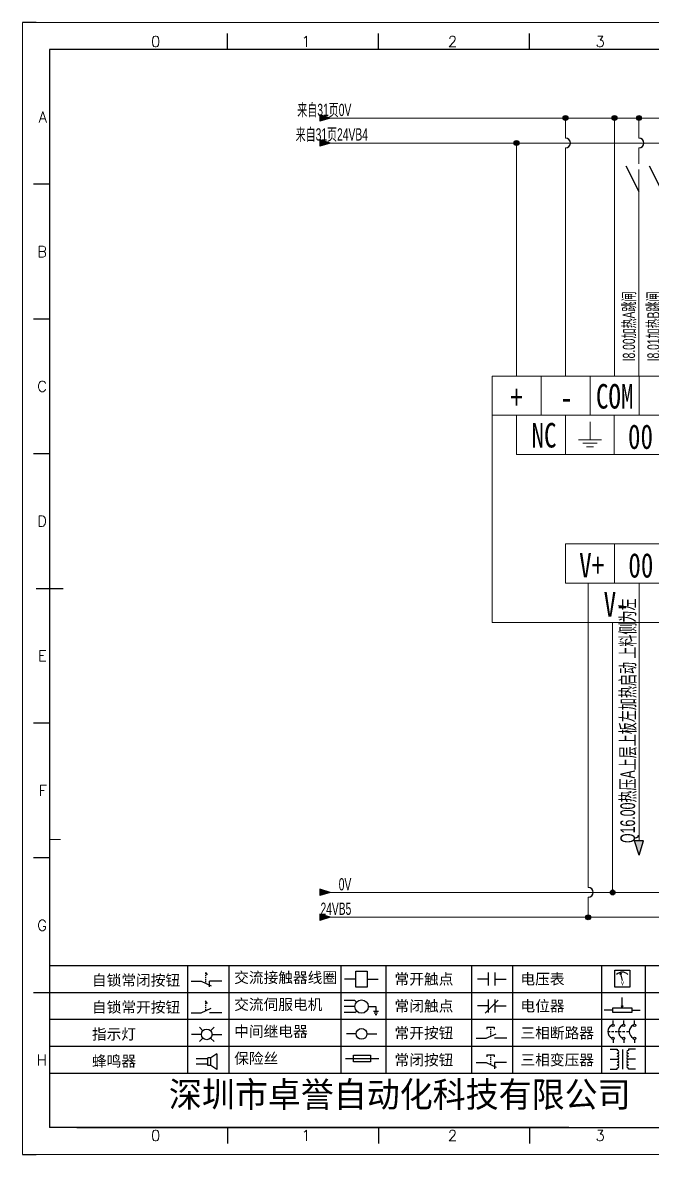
# Model space of a CAD drawing. Extents: x 38255 to 47052, y -6758 to -3353.
# Drawn here: x 39146.9 to 39275.4, y -5110.6 to -4879.6 of the extents above; entities that cross this region are included whole.
import ezdxf
from ezdxf.enums import TextEntityAlignment as Align

# ---------------------------------------------------------------- set-up
doc = ezdxf.new("R2010")
doc.units = 0
doc.header["$MEASUREMENT"] = 0
doc.layers.add('AE_BOR', color=1, linetype='Continuous')
doc.layers.add('Dimension', color=3, linetype='Continuous', lineweight=13)
doc.layers.add('frame', color=7, linetype='Continuous', lineweight=15)
doc.styles.add('WD', font='romans.shx', dxfattribs={"bigfont": 'gbcbig.shx'})
doc.styles.add('宋体', font='', dxfattribs={"width": 0.75})
doc.styles.add('样式 8', font='arial.ttf')
doc.styles.add('汉字', font='')
doc.styles.get('宋体').set_extended_font_data('SimSun')
doc.styles.get('汉字').set_extended_font_data('新宋体')

# ---------------------------------------------------------------- blocks, each defined once
blk = doc.blocks.new('*U34')
at = {"linetype": 'ByBlock'}
for p, q in [((-1909.23, -780.45), (-1909.23, -780.67)), ((-1909.23, -780.45), (-1908.92, -780.84)), ((-1909.23, -780.84), (-1909.23, -781.05)), ((-1911.92, -782.07), (-1910.06, -782.07)), ((-1910.06, -782.07), (-1908.18, -782.88)), ((-1909.23, -781.23), (-1909.23, -781.44)), ((-1909.23, -781.61), (-1909.23, -781.83)), ((-1909.23, -782), (-1909.23, -782.21)), ((-1909.23, -782.38), (-1909.23, -782.43)), ((-1908.52, -783.07), (-1908.52, -782.07)), ((-1906.25, -782.07), (-1908.52, -782.07))]:
    blk.add_line(p, q, dxfattribs=at)
blk = doc.blocks.new('*U36')
at = {"linetype": 'ByBlock'}
for p, q in [((-1908.88, -791.17), (-1909.23, -790.71)), ((-1909.23, -790.71), (-1909.23, -790.92)), ((-1909.23, -791.09), (-1909.23, -791.31)), ((-1909.23, -791.48), (-1909.23, -791.69)), ((-1911.92, -792.89), (-1910.06, -792.89)), ((-1910.06, -792.89), (-1908.18, -792.08)), ((-1909.23, -791.86), (-1909.23, -792.08)), ((-1909.23, -792.25), (-1909.23, -792.47)), ((-1906.25, -792.89), (-1908.52, -792.89))]:
    blk.add_line(p, q, dxfattribs=at)
blk = doc.blocks.new('蜂鸣器')
at = {"linetype": 'ByBlock'}
for p, q in [((-1907.17, -795.53), (-1908.25, -796.26)), ((-1907.17, -795.53), (-1907.17, -798.41)), ((-1908.8, -796.48), (-1911.01, -796.48)), ((-1908.8, -797.46), (-1911.01, -797.46)), ((-1908.25, -796.26), (-1908.8, -796.26)), ((-1908.8, -797.68), (-1908.8, -796.26)), ((-1908.25, -797.68), (-1908.8, -797.68)), ((-1908.25, -797.68), (-1908.25, -796.26)), ((-1907.17, -798.41), (-1908.25, -797.68))]:
    blk.add_line(p, q, dxfattribs=at)
blk = doc.blocks.new('指示灯')
at = {"linetype": 'ByBlock'}
for p, q in [((-1854.25, -776.92), (-1856.06, -776.92)), ((-1854.62, -775.59), (-1853.97, -776.23)), ((-1851.9, -775.59), (-1852.54, -776.23)), ((-1852.26, -776.92), (-1850.45, -776.92)), ((-1854.62, -778.25), (-1853.97, -777.61)), ((-1851.9, -778.25), (-1852.54, -777.61))]:
    blk.add_line(p, q, dxfattribs=at)
blk.add_circle((-1853.26, -776.92), 0.992, dxfattribs=at)
blk = doc.blocks.new('交流接触器线圈')
at = {"linetype": 'ByBlock'}
for p, q in [((-1880.82, -781.77), (-1882.87, -781.77)), ((-1878.72, -781.77), (-1876.67, -781.77))]:
    blk.add_line(p, q, dxfattribs=at)
blk.add_lwpolyline([(-1880.82, -780.28), (-1878.72, -780.28), (-1878.72, -783.26), (-1880.82, -783.26)], close=True, dxfattribs=at)
blk = doc.blocks.new('交流伺服电机')
at = {"linetype": 'ByBlock'}
for p, q in [((-1880.97, -785.75), (-1882.94, -785.75)), ((-1880.97, -786.85), (-1882.94, -786.85)), ((-1880.97, -785.75), (-1880.65, -786.03)), ((-1878.49, -786.85), (-1877.07, -786.85)), ((-1877.07, -786.85), (-1877.07, -787.72)), ((-1880.97, -787.94), (-1882.94, -787.94)), ((-1880.97, -787.94), (-1880.65, -787.67)), ((-1877.54, -787.72), (-1876.59, -787.72)), ((-1877.38, -788.01), (-1876.75, -788.01)), ((-1877.23, -788.29), (-1876.9, -788.29))]:
    blk.add_line(p, q, dxfattribs=at)
blk.add_circle((-1879.73, -786.85), 1.24, dxfattribs=at)
blk = doc.blocks.new('中间继电器')
at = {"linetype": 'ByBlock'}
for p, q in [((-1880.72, -791.92), (-1882.54, -791.92)), ((-1878.74, -791.92), (-1876.92, -791.92))]:
    blk.add_line(p, q, dxfattribs=at)
blk.add_circle((-1879.73, -791.92), 0.992, dxfattribs=at)
blk = doc.blocks.new('保险丝')
at = {"linetype": 'ByBlock'}
blk.add_line((-1882.72, -796.49), (-1876.55, -796.49), dxfattribs=at)
blk.add_lwpolyline([(-1881.2, -795.86), (-1878.06, -795.86), (-1878.06, -797.12), (-1881.2, -797.12)], close=True, dxfattribs=at)
blk = doc.blocks.new('常开按钮')
at = {"linetype": 'ByBlock'}
for p, q in [((-1910.06, -787.73), (-1908.18, -786.93)), ((-1909.9, -785.68), (-1908.56, -785.68)), ((-1909.9, -785.68), (-1909.9, -786.07)), ((-1909.23, -785.68), (-1909.23, -785.89)), ((-1909.23, -786.06), (-1909.23, -786.28)), ((-1909.23, -786.45), (-1909.23, -786.67)), ((-1909.23, -786.84), (-1909.23, -787.05)), ((-1909.23, -787.22), (-1909.23, -787.38)), ((-1908.56, -785.68), (-1908.56, -786.07)), ((-1911.92, -787.73), (-1910.06, -787.73)), ((-1906.25, -787.73), (-1908.52, -787.73))]:
    blk.add_line(p, q, dxfattribs=at)
blk = doc.blocks.new('常开触点')
at = {"linetype": 'ByBlock'}
for p, q in [((-1853.82, -782.99), (-1853.82, -780.56)), ((-1852.6, -782.99), (-1852.6, -780.56)), ((-1853.82, -781.77), (-1855.88, -781.77)), ((-1852.6, -781.77), (-1850.55, -781.77))]:
    blk.add_line(p, q, dxfattribs=at)
blk = doc.blocks.new('常闭触点')
at = {"linetype": 'ByBlock'}
for p, q in [((-1853.82, -786.77), (-1855.88, -786.77)), ((-1852.01, -785.66), (-1854.43, -788.1)), ((-1853.82, -787.99), (-1853.82, -785.56)), ((-1852.6, -787.99), (-1852.6, -785.56)), ((-1852.6, -786.77), (-1850.55, -786.77))]:
    blk.add_line(p, q, dxfattribs=at)
blk = doc.blocks.new('常闭按钮')
at = {"linetype": 'ByBlock'}
for p, q in [((-1854.11, -790.83), (-1852.77, -790.83)), ((-1854.11, -790.83), (-1854.11, -791.22)), ((-1853.44, -790.83), (-1853.44, -791.04)), ((-1853.44, -791.21), (-1853.44, -791.43)), ((-1853.44, -791.6), (-1853.44, -791.82)), ((-1852.77, -790.83), (-1852.77, -791.22)), ((-1856.13, -792.28), (-1854.28, -792.28)), ((-1854.28, -792.28), (-1852.4, -793.09)), ((-1853.44, -791.99), (-1853.44, -792.2)), ((-1853.44, -792.37), (-1853.44, -792.53)), ((-1850.47, -792.28), (-1852.73, -792.28)), ((-1852.73, -792.28), (-1852.73, -793.43))]:
    blk.add_line(p, q, dxfattribs=at)
blk = doc.blocks.new('电压表')
at = {"linetype": 'ByBlock'}
for p, q in [((-1814.84, -780.75), (-1814.91, -781.13)), ((-1814.6, -781.05), (-1814.91, -781.13)), ((-1814.84, -780.75), (-1814.46, -782.26)), ((-1814.84, -780.75), (-1814.6, -781.05))]:
    blk.add_line(p, q, dxfattribs=at)
blk.add_lwpolyline([(-1815.84, -780.34), (-1813.07, -780.34), (-1813.07, -783.49), (-1815.84, -783.49)], close=True, dxfattribs=at)
blk.add_arc((-1814.46, -782.26), 1.56, 46.8313, 133.1687, dxfattribs=at)
at = {"linetype": 'ByBlock', "insert": (-1814.7, -782.39), "char_height": 0.75, "width": 0.6768, "attachment_point": 1}
blk.add_mtext('V', dxfattribs=at)
blk = doc.blocks.new('电位器')
at = {"linetype": 'ByBlock'}
for p, q in [((-1814.45, -787.3), (-1814.45, -785.39)), ((-1814.45, -787.3), (-1814.62, -786.96)), ((-1814.62, -786.96), (-1814.27, -786.96)), ((-1814.45, -787.3), (-1814.27, -786.96)), ((-1816.21, -787.75), (-1817.79, -787.75)), ((-1812.68, -787.75), (-1811.1, -787.75))]:
    blk.add_line(p, q, dxfattribs=at)
blk.add_lwpolyline([(-1816.21, -787.3), (-1812.68, -787.3), (-1812.68, -788.2), (-1816.21, -788.2)], close=True, dxfattribs=at)
blk = doc.blocks.new('三相断路器')
at = {"linetype": 'ByBlock'}
for p, q in [((-1816.17, -790.33), (-1816.17, -789.7)), ((-1814.17, -790.33), (-1814.17, -789.7)), ((-1812.18, -790.33), (-1812.18, -789.7)), ((-1817.14, -791.74), (-1816.72, -791.74)), ((-1816.45, -791.74), (-1816.03, -791.74)), ((-1816.17, -793.19), (-1816.17, -793.83)), ((-1815.76, -791.74), (-1815.34, -791.74)), ((-1815.07, -791.74), (-1814.65, -791.74)), ((-1814.38, -791.74), (-1813.96, -791.74)), ((-1814.17, -793.19), (-1814.17, -793.83)), ((-1813.69, -791.74), (-1813.27, -791.74)), ((-1812.18, -793.19), (-1812.18, -793.83))]:
    blk.add_line(p, q, dxfattribs=at)
for centre in [(-1816.17, -790.55), (-1814.17, -790.55), (-1812.18, -790.55), (-1816.17, -792.98), (-1814.17, -792.98), (-1812.18, -792.98)]:
    blk.add_circle(centre, 0.219, dxfattribs=at)
for centre in [(-1815.81, -791.74), (-1813.82, -791.74), (-1811.83, -791.74)]:
    blk.add_arc(centre, 1.32, 115.5791, 244.4209, dxfattribs=at)
blk = doc.blocks.new('三相变压器')
at = {"linetype": 'ByBlock'}
for p, q in [((-1816.69, -795.03), (-1815.37, -795.03)), ((-1815.37, -795.03), (-1815.37, -795.24)), ((-1814.34, -798.7), (-1814.34, -795.04)), ((-1812, -795.03), (-1813.32, -795.03)), ((-1813.32, -795.03), (-1813.32, -795.24)), ((-1816.69, -796.87), (-1815.37, -796.87)), ((-1812, -796.87), (-1813.32, -796.87)), ((-1816.69, -798.71), (-1815.37, -798.71)), ((-1815.37, -798.71), (-1815.37, -798.5)), ((-1813.32, -798.71), (-1813.32, -798.5)), ((-1812, -798.71), (-1813.32, -798.71))]:
    blk.add_line(p, q, dxfattribs=at)
for centre, start, end in [((-1815.37, -795.51), 270, 90), ((-1815.37, -796.06), 270, 90), ((-1813.32, -795.51), 90, 270), ((-1813.32, -796.06), 90, 270), ((-1815.37, -796.6), 270, 90), ((-1815.37, -797.14), 270, 90), ((-1815.37, -797.68), 270, 90), ((-1815.37, -798.23), 270, 90), ((-1813.32, -796.6), 90, 270), ((-1813.32, -797.14), 90, 270), ((-1813.32, -797.68), 90, 270), ((-1813.32, -798.23), 90, 270)]:
    blk.add_arc(centre, 0.271, start, end, dxfattribs=at)
blk = doc.blocks.new('电控横A4')
for p, q in [((292, -5), (5, -5)), ((5, -5), (5, -205)), ((10.03, -205), (289.53, -205))]:
    blk.add_line(p, q)
at = {"lineweight": 9, "ltscale": 0.1}
for p, q in [((5, -151.57), (7, -151.57)), ((101.34, -205), (130.8, -205))]:
    blk.add_line(p, q, dxfattribs=at)
at = {"linetype": 'ByBlock'}
for p, q in [((292, -175), (5, -175)), ((292, -180), (5, -180)), ((292, -185), (5, -185)), ((292, -190), (5, -190)), ((292, -195), (5, -195))]:
    blk.add_line(p, q, dxfattribs=at)
at = {"color": 0, "lineweight": -2}
for p, q in [((30.58, -175), (30.58, -195)), ((38.26, -175), (38.26, -195)), ((59.05, -175), (59.05, -195)), ((67.4, -175), (67.4, -195)), ((83.26, -175), (83.26, -195)), ((90.91, -175), (90.91, -195)), ((107.4, -175), (107.4, -195)), ((115.5, -175), (115.5, -195))]:
    blk.add_line(p, q, dxfattribs=at)
at = {"color": 0, "ltscale": 2}
blk.add_line((101.34, -205), (5, -205), dxfattribs=at)
at = {"layer": 'AE_BOR', "lineweight": 30}
for p, q in [((2.53, 0), (0, 0)), ((0, -210), (2.53, -210))]:
    blk.add_line(p, q, dxfattribs=at)
at = {"layer": 'AE_BOR', "color": 1, "lineweight": 15}
for p, q in [((0, 0), (297, 0)), ((0, -210), (0, 0)), ((297, -210), (0, -210))]:
    blk.add_line(p, q, dxfattribs=at)
at = {"layer": 'AE_BOR'}
for p, q in [((38.03, -5), (38.03, -2)), ((66.03, -5), (66.03, -2)), ((94.03, -5), (94.03, -2)), ((5, -30), (2, -30)), ((5, -55), (2, -55)), ((5, -80), (2, -80)), ((5, -130), (2, -130)), ((5, -155), (2, -155)), ((5, -180), (2, -180)), ((38.03, -205), (38.03, -208)), ((66.03, -205), (66.03, -208)), ((94.03, -205), (94.03, -208))]:
    blk.add_line(p, q, dxfattribs=at)
at = {"layer": 'AE_BOR', "color": 2, "lineweight": 30}
blk.add_line((2.5, -105), (7.5, -105), dxfattribs=at)
at = {"linetype": 'ByBlock'}
for name, p in [('*U34', (1943.19, 604.18)), ('交流接触器线圈', (1942.62, 604.27)), ('常开触点', (1940.27, 604.3)), ('电压表', (1925.71, 604.52)), ('*U36', (1943.19, 609.18)), ('交流伺服电机', (1942.62, 604.27)), ('常闭触点', (1940.27, 604.3)), ('电位器', (1925.71, 604.52)), ('指示灯', (1887.41, 589.18)), ('中间继电器', (1942.62, 604.27)), ('常开按钮', (1996.06, 599.3)), ('三相断路器', (1925.71, 604.52)), ('三相变压器', (1925.71, 604.52)), ('蜂鸣器', (1943.19, 604.18)), ('保险丝', (1942.62, 604.27)), ('常闭按钮', (1940.27, 599.3))]:
    blk.add_blockref(name, p, dxfattribs=at)
at = {"char_height": 2, "attachment_point": 1, "style": '汉字'}
for s, insert in [('{\\fKaiTi_GB2312|b0|i0|c134|p49;自锁常闭按钮}', (12.86, -176.69)), ('{\\fKaiTi_GB2312|b0|i0|c134|p49;交流接触器线圈}', (39.25, -176.19)), ('{\\fKaiTi_GB2312|b0|i0|c134|p49;常开触点}', (69.01, -176.48)), ('{\\fKaiTi_GB2312|b0|i0|c134|p49;电压表}', (92.37, -176.47)), ('{\\fKaiTi_GB2312|b0|i0|c134|p49;自锁常开按钮}', (12.86, -181.69)), ('{\\fKaiTi_GB2312|b0|i0|c134|p49;交流伺服电机}', (39.25, -181.19)), ('{\\fKaiTi_GB2312|b0|i0|c134|p49;常闭触点}', (69.01, -181.48)), ('{\\fKaiTi_GB2312|b0|i0|c134|p49;电位器}', (92.37, -181.47)), ('{\\fKaiTi_GB2312|b0|i0|c134|p49;指示灯}', (12.86, -186.69)), ('{\\fKaiTi_GB2312|b0|i0|c134|p49;中间继电器}', (39.25, -186.19)), ('{\\fKaiTi_GB2312|b0|i0|c134|p49;常开按钮}', (69.01, -186.48)), ('{\\fKaiTi_GB2312|b0|i0|c134|p49;三相断路器}', (92.37, -186.47)), ('{\\fKaiTi_GB2312|b0|i0|c134|p49;保险丝}', (39.25, -191.19)), ('{\\fKaiTi_GB2312|b0|i0|c134|p49;蜂鸣器}', (12.86, -191.69)), ('{\\fKaiTi_GB2312|b0|i0|c134|p49;常闭按钮}', (69.01, -191.48)), ('{\\fKaiTi_GB2312|b0|i0|c134|p49;三相变压器}', (92.37, -191.47))]:
    blk.add_mtext(s, dxfattribs=dict(at, insert=insert))
at = {"color": 0, "lineweight": -2, "insert": (27.14, -196.53), "char_height": 4.7064, "width": 96.1138, "attachment_point": 1}
blk.add_mtext('深圳市卓誉自动化科技有限公司', dxfattribs=at)
at = {"layer": 'AE_BOR', "style": 'WD'}
for s, p in [('0', (24.67, -4.5)), ('1', (52.6, -4.5)), ('2', (79.75, -4.5)), ('3', (107.15, -4.5)), ('0', (24.67, -207.5)), ('1', (52.6, -207.5)), ('2', (79.75, -207.5)), ('3', (107.15, -207.5))]:
    blk.add_text(s, height=2, dxfattribs=at).set_placement(p, align=Align.CENTER)
for s, p in [('A', (4.5, -17.5)), ('B', (4.5, -42.5)), ('C', (4.5, -67.5)), ('D', (4.5, -92.5)), ('E', (4.5, -117.5)), ('F', (4.5, -142.5)), ('G', (4.5, -167.5)), ('H', (4.5, -192.5))]:
    blk.add_text(s, height=2, dxfattribs=at).set_placement(p, align=Align.MIDDLE_RIGHT)

msp = doc.modelspace()

# ---------------------------------------------------------------- hatches: boundary and pattern name
for points in [[(39209.663, -4899.062), (39207.594, -4898.398), (39207.594, -4899.725)], [(39209.663, -4904.154), (39207.594, -4903.491), (39207.594, -4904.817)], [(39271.789, -5046.59), (39272.724, -5049.508), (39273.659, -5046.59)], [(39209.663, -5057.111), (39207.594, -5056.448), (39207.594, -5057.774)], [(39209.663, -5062.203), (39207.594, -5061.54), (39207.594, -5062.867)]]:
    msp.add_hatch(color=256).paths.add_polyline_path(points)
at = {"lineweight": -2}
h = msp.add_hatch(color=0, dxfattribs=at)
edge = h.paths.add_edge_path()
edge.add_arc((39257.724, -4899.062), 0.5, 0, 360)
h = msp.add_hatch(color=0, dxfattribs=at)
edge = h.paths.add_edge_path()
edge.add_arc((39267.724, -4899.062), 0.5, 0, 360)
h = msp.add_hatch(color=0, dxfattribs=at)
edge = h.paths.add_edge_path()
edge.add_arc((39272.719, -4899.062), 0.5, 0, 360)
h = msp.add_hatch(color=0, dxfattribs=at)
edge = h.paths.add_edge_path()
edge.add_arc((39247.724, -4904.154), 0.5, 0, 360)
h = msp.add_hatch(color=0, dxfattribs=at)
edge = h.paths.add_edge_path()
edge.add_arc((39267.348, -5057.117), 0.5, 0, 360)
h = msp.add_hatch(color=0, dxfattribs=at)
edge = h.paths.add_edge_path()
edge.add_arc((39262.353, -5062.21), 0.5, 0, 360)

# ---------------------------------------------------------------- linework, layer by layer
for p, q in [((39209.663, -4899.062), (39207.594, -4898.398)), ((39209.663, -4899.062), (39207.594, -4899.725)), ((39209.663, -4904.154), (39207.594, -4903.491)), ((39209.663, -4904.154), (39207.594, -4904.817)), ((39270.053, -4908.796), (39272.719, -4914.084)), ((39274.814, -4908.796), (39277.48, -4914.084)), ((39272.724, -5049.508), (39271.789, -5046.59)), ((39273.659, -5046.59), (39271.789, -5046.59)), ((39272.724, -5049.508), (39273.659, -5046.59)), ((39209.663, -5057.111), (39207.594, -5056.448)), ((39209.663, -5057.111), (39207.594, -5057.774)), ((39209.663, -5062.203), (39207.594, -5061.54)), ((39209.663, -5062.203), (39207.594, -5062.867))]:
    msp.add_line(p, q)
at = {"lineweight": 0}
for p, q in [((39207.594, -4898.398), (39207.594, -4899.725)), ((39209.663, -4899.062), (39412.836, -4899.062)), ((39207.594, -4903.491), (39207.594, -4904.817)), ((39209.663, -4904.154), (39412.836, -4904.154)), ((39207.594, -5056.448), (39207.594, -5057.774)), ((39209.663, -5057.111), (39412.836, -5057.111)), ((39207.594, -5061.54), (39207.594, -5062.867)), ((39209.663, -5062.203), (39412.836, -5062.203))]:
    msp.add_line(p, q, dxfattribs=at)
at = {"color": 0, "lineweight": -2}
for centre in [(39257.724, -4899.062), (39267.724, -4899.062), (39272.719, -4899.062), (39247.724, -4904.154), (39267.348, -5057.117), (39262.353, -5062.21)]:
    msp.add_circle(centre, 0.5, dxfattribs=at)
for centre in [(39257.724, -4904.154), (39272.719, -4904.154), (39262.358, -5057.111)]:
    msp.add_arc(centre, 1, 270, 90, dxfattribs=at)
at = {"layer": 'frame', "lineweight": 0}
for p, q in [((39257.724, -4903.154), (39257.724, -4899.062)), ((39267.724, -4951.736), (39267.724, -4899.062)), ((39272.719, -4903.154), (39272.719, -4899.062)), ((39257.724, -4903.154), (39257.724, -4900.643)), ((39247.724, -4951.736), (39247.724, -4904.154)), ((39257.724, -4951.763), (39257.724, -4905.154)), ((39272.719, -4908.418), (39272.719, -4905.154)), ((39272.719, -4951.736), (39272.719, -4909.573)), ((39252.724, -4951.736), (39252.724, -4959.736)), ((39262.724, -4951.736), (39262.724, -4959.736)), ((39272.724, -4951.736), (39272.724, -4959.736)), ((39242.724, -4959.736), (39392.724, -4959.736)), ((39247.724, -4959.736), (39247.724, -4967.736)), ((39257.724, -4967.736), (39257.724, -4959.736)), ((39262.724, -4961.033), (39262.724, -4964.719)), ((39267.648, -4967.736), (39267.648, -4959.736)), ((39262.724, -4964.719), (39260.374, -4964.719)), ((39262.724, -4965.427), (39261.247, -4965.427)), ((39262.724, -4966.146), (39261.985, -4966.146)), ((39265.073, -4964.719), (39262.724, -4964.719)), ((39264.201, -4965.427), (39262.724, -4965.427)), ((39263.462, -4966.146), (39262.724, -4966.146)), ((39387.724, -4967.736), (39247.724, -4967.736)), ((39257.724, -4994.001), (39257.724, -4986.001)), ((39377.8, -4986.001), (39257.724, -4986.001)), ((39267.724, -4994.001), (39267.724, -4986.001)), ((39382.8, -4994.001), (39257.724, -4994.001)), ((39262.358, -4994.001), (39262.358, -5002.001)), ((39272.724, -4994.001), (39272.724, -5046.59)), ((39262.358, -5002.001), (39262.358, -5056.111)), ((39267.328, -5002.001), (39267.328, -5057.111)), ((39262.358, -5058.111), (39262.358, -5062.203))]:
    msp.add_line(p, q, dxfattribs=at)
for points in [[(39392.724, -4983.145), (39392.724, -4951.736), (39242.724, -4951.736), (39242.724, -4983.574)], [(39242.724, -4980.583), (39242.724, -5002.001), (39392.724, -5002.001), (39392.724, -4980.154)]]:
    msp.add_lwpolyline(points, dxfattribs=at)

# ---------------------------------------------------------------- block references
at = {"xscale": 1.1, "yscale": 1.1, "zscale": 1.1}
msp.add_blockref('电控横A4', (39146.921, -4879.585), dxfattribs=at)

# ---------------------------------------------------------------- texts
at = {"style": '宋体', "width": 0.75}
for s, p in [('+', (39247.729, -4958.532)), ('COM', (39267.764, -4958.357)), ('-', (39257.929, -4958.595)), ('NC', (39253.338, -4966.307)), ('00', (39273.027, -4966.587)), ('V+', (39263.059, -4992.83)), ('00', (39273.103, -4992.852)), ('V-', (39268.059, -5000.83))]:
    msp.add_text(s, height=5, dxfattribs=at).set_placement(p, align=Align.CENTER)
at = {"layer": 'Dimension', "lineweight": 0, "style": '样式 8', "width": 0.6}
for s, p in [('来自31页0V', (39214.002, -4898.654)), ('来自31页24VB4', (39217.393, -4903.654)), ('0V', (39214.002, -5056.703)), ('24VB5', (39214.002, -5061.703))]:
    msp.add_text(s, height=2.5, dxfattribs=at).set_placement(p, align=Align.RIGHT)
for s, height, p in [('I8.00加热A跳闸', 2.5, (39271.915, -4948.707)), ('I8.01加热B跳闸', 2.5, (39276.915, -4948.707)), ('Q16.00热压A上层上板左加热启动 上料侧为左', 3, (39271.915, -5047.027))]:
    msp.add_text(s, height=height, rotation=90, dxfattribs=at).set_placement(p)

doc.saveas('drawing.dxf')
